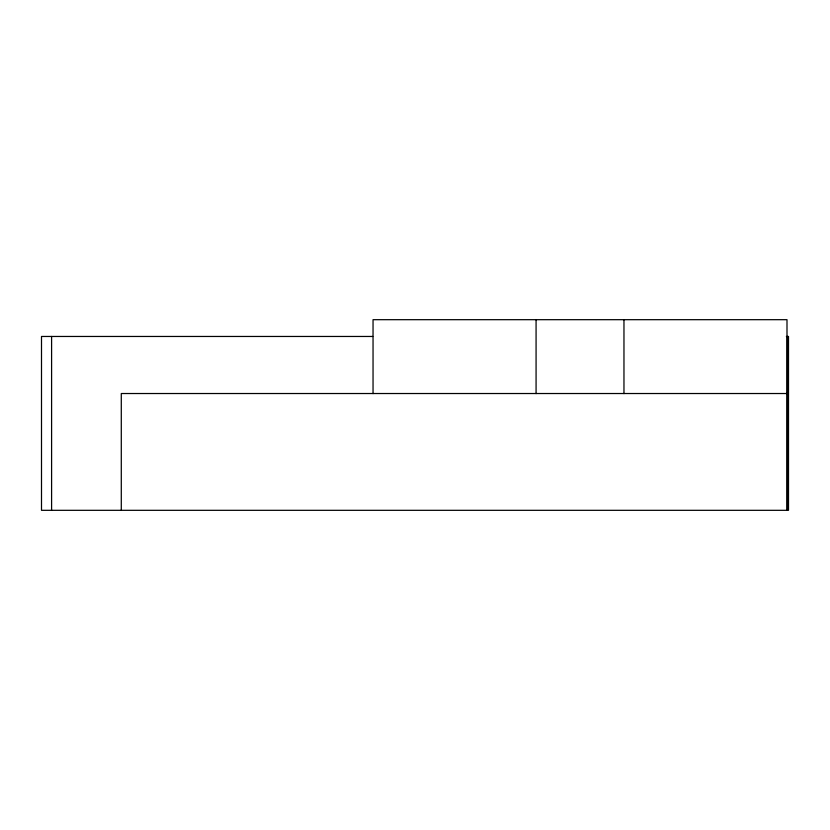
<?xml version="1.0" encoding="UTF-8"?>
<svg xmlns="http://www.w3.org/2000/svg" width="830" height="830" viewBox="0 0 830 830"><rect width="100%" height="100%" fill="white"/><g stroke="black" fill="none" stroke-linecap="round" stroke-linejoin="round"><path stroke-width="1.25" d="M372.753 336.461L41.5 336.461L41.5 510.315L788.5 510.315L788.5 336.461L786.384 336.461M786.996 393.524L121.284 393.524L121.284 510.315M787.359 336.461L787.359 510.315M786.996 510.315L786.996 319.685L373.044 319.685L373.044 393.607M623.963 319.685L623.963 393.607M536.076 319.685L536.076 393.607M51.595 336.461L51.595 510.315"/></g></svg>
